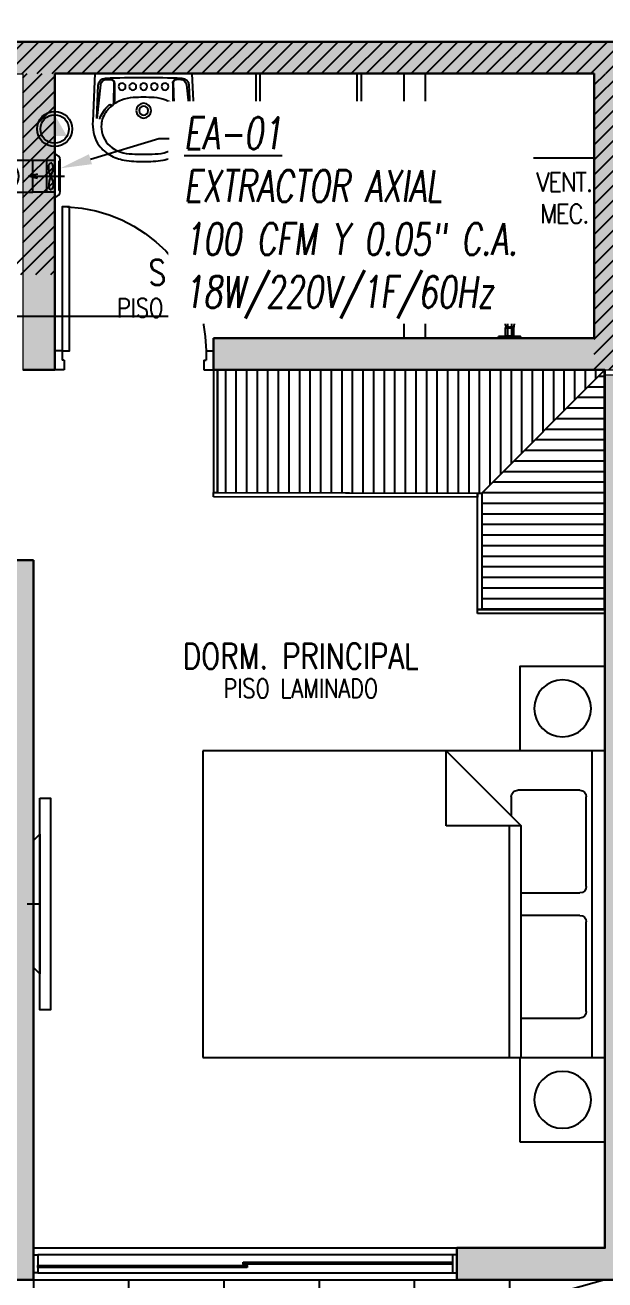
# Model space of a CAD drawing. Header units: millimetres. Extents: x 98 to 155, y -181 to 127.
# Drawn here: x 121.8 to 124.54, y 109.74 to 115.67 of the extents above; entities that cross this region are included whole.
import ezdxf
from ezdxf import colors
from ezdxf.entities.mleader import LeaderData, LeaderLine
from ezdxf.enums import TextEntityAlignment as Align
from ezdxf.math import Vec2, Vec3
from ezdxf.xclip import XClip

# ---------------------------------------------------------------- set-up
doc = ezdxf.new("R2010")
doc.units = ezdxf.units.MM
doc.header["$LTSCALE"] = 15
doc.header["$XCLIPFRAME"] = 2
for name, pattern in [('ACAD_ISO07W100', [3, 0, -3]), ('CENTER', [2, 1.25, -0.25, 0.25, -0.25]), ('HIDDEN', [0.375, 0.25, -0.125]), ('HIDDEN2', [0.1875, 0.125, -0.0625]), ('X-REF_DP_Arquitectura$0$HIDDEN', [0.375, 0.25, -0.125])]:
    doc.linetypes.add(name, pattern=pattern)
doc.layers.get('0').update_dxf_attribs({"color": 250})
for name, color, linetype in [('A-CORTE', 250, 'CENTER'), ('A-HATCH', 250, 'Continuous'), ('A-MOBILIARIO', 250, 'Continuous'), ('A-MURO BAJO', 250, 'Continuous'), ('A-PROYECCIONES', 250, 'HIDDEN'), ('A-PROYECCIONES INT.', 250, 'HIDDEN2'), ('A-SANITARIOS', 250, 'Continuous'), ('A-TEXTO-ACABADO PISO', 250, 'Continuous'), ('A_50_TextoAmbiente', 252, 'Continuous'), ('A_50_TextoIndicaciones', 250, 'Continuous'), ('A_50_Vigas', 250, 'X-REF_DP_Arquitectura$0$HIDDEN'), ('A_60_HatchEstructuras', 250, 'Continuous'), ('DLP_MOBILIARIO FIJO', 250, 'Continuous'), ('L-06_EQ-FIN-CONT', 141, 'Continuous'), ('L3 Equipos y Ductos', 160, 'Continuous'), ('L4 Linea mediana', 191, 'Continuous'), ('L6 Linea fina', 141, 'Continuous'), ('MURO CF 120', 250, 'Continuous'), ('MURO CF 60', 250, 'Continuous')]:
    doc.layers.add(name, color=color, linetype=linetype)
doc.layers.add('A-MUROS', color=252, linetype='Continuous', lineweight=30)
doc.layers.add('A_20_Estructuras', color=250, linetype='Continuous', lineweight=18)
doc.styles.add('JNV ING', font='romans.shx', dxfattribs={"width": 0.7, "oblique": 8, "height": 0.15})
doc.styles.add('R80', font='ARIALN.TTF', dxfattribs={"height": 2.03})
doc.styles.add('ROMANS', font='romans.shx', dxfattribs={"width": 0.8})
pattern_1 = [(45, (281.643205, 61.46157), (-0.035355339, 0.035355339), [])]
pattern_2 = [(45, (128.673205, 65.58629), (-0.03535534, 0.03535534), [])]

# ---------------------------------------------------------------- blocks, each defined once
blk = doc.blocks.new('FUTURE 150')
at = {"layer": 'L3 Equipos y Ductos'}
for p, q in [((-0.1294, 0.1486), (-0.1294, -0.0006)), ((-0.104, -0.026), (-0.104, 0.174)), ((-0.104, 0.152), (0, 0.152)), ((0, 0.152), (0, 0.002)), ((-0.104, 0.002), (0, 0.002))]:
    blk.add_line(p, q, dxfattribs=at)
for centre, start, end in [((-0.104, 0.1486), 90, 180), ((-0.104, -0.0006), 180, 270)]:
    blk.add_arc(centre, 0.0254, start, end, dxfattribs=at)
at = {"layer": 'L4 Linea mediana'}
for p, q in [((-0.1294, 0.1448), (-0.1239, 0.1448)), ((-0.1239, 0.0052), (-0.1239, 0.1448)), ((-0.066, 0.152), (-0.066, 0.002)), ((-0.1294, 0.0052), (-0.1239, 0.0052))]:
    blk.add_line(p, q, dxfattribs=at)
at = {"layer": 'L6 Linea fina'}
for p, q in [((0.0199, 0.077), (-0.1499, 0.077)), ((-0.0231, 0.0872), (0.0199, 0.077)), ((-0.0231, 0.0668), (0.0199, 0.077))]:
    blk.add_line(p, q, dxfattribs=at)
for points in [[(-0.0857, 0.077), (-0.0921, 0.0934), (-0.0951, 0.1284), (-0.0911, 0.1379), (-0.0857, 0.1402)], [(-0.0857, 0.077), (-0.0794, 0.0934), (-0.0764, 0.1284), (-0.0804, 0.1379), (-0.0857, 0.1402)], [(-0.0857, 0.077), (-0.0921, 0.0606), (-0.0951, 0.0256), (-0.0911, 0.0161), (-0.0857, 0.0138)], [(-0.0857, 0.077), (-0.0794, 0.0606), (-0.0764, 0.0256), (-0.0804, 0.0161), (-0.0857, 0.0138)]]:
    blk.add_spline(points, degree=3, dxfattribs=at)
blk = doc.blocks.new('Trampa de humo')
at = {"layer": 'L3 Equipos y Ductos'}
blk.add_lwpolyline([(0.155, 0.15), (0.013, 0.15), (0.013, 0), (0.155, 0)], dxfattribs=at)
for radius in [0.075, 0.06]:
    blk.add_circle((0.155, 0.075), radius, dxfattribs=at)
blk = doc.blocks.new('FUTURE150 con trampa')
blk.add_blockref('Trampa de humo', (0.0927, 0.0279))
at = {"layer": 'L-06_EQ-FIN-CONT'}
blk.add_blockref('FUTURE 150', (0.1057, 0.0259), dxfattribs=at)
blk = doc.blocks.new('PTO ELECT')
at = {"layer": 'L4 Linea mediana', "ltscale": 1.5}
blk.add_circle((-0.6859, 0.0891), 0.0833, dxfattribs=at)
at = {"layer": 'L6 Linea fina', "ltscale": 1.5}
blk.add_circle((-0.6859, 0.0891), 0.0671, dxfattribs=at)
blk.add_solid([(-0.6278, 0.0555), (-0.744, 0.0555), (-0.6278, 0.0555), (-0.6859, 0.1562)], dxfattribs=at)
blk = doc.blocks.new('A$C9f73720c')
at = {"layer": 'A-PROYECCIONES'}
blk.add_line((19.8535, 128.0646), (20.5359, 115.2049, 0), dxfattribs=at)
at = {"style": 'R80'}
for height, rotation, p in [(0.09, 0.00902, (39.554, 141.0046, 0)), (0.09, 0.00902, (45.7984, 139.3226, 0)), (0.09, 0.00902, (50.4634, 135.3578, 0)), (0.09, 0.00902, (41.9784, 129.0436, 0)), (0.09, 0.00902, (37.8409, 128.6089, 0)), (0.09, 0.00902, (35.483, 116.3582, 0)), (0.09, 0.00902, (63.0395, 116.3253, 0)), (0.09, 0.00902, (38.5607, 113.6321, 0)), (0.09, 0.00902, (45.1292, 84.3757, 0)), (0.09, 0.00902, (43.9111, 83.9335, 0)), (0.09, 0.00902, (43.1485, 83.401, 0)), (0.09, 0.00902, (28.0067, 80.1071, 0)), (0.09, 0.00902, (44.3753, 79.9046, 0)), (0.09, 0.00902, (55.151, 79.2173, 0)), (0.09, 0.00902, (38.2608, 76.0049)), (0.09, 0.00902, (39.0036, 75.5558)), (0.09, 0.00902, (27.5137, 75.2133, 0)), (0.09, 0.00902, (27.5137, 75.2133, 0)), (0.09, 0.00902, (39.8519, 75.1543)), (0.09, 0.00902, (25.3599, 70.2709, 0)), (0.09, 0.00902, (32.1646, 69.192, 0)), (0.09, 0.00902, (32.1646, 69.192, 0)), (0.09, 0.00902, (26.9947, 68.6392, 0)), (0.09, 0.00902, (59.8504, 67.3859, 0)), (0.09, 0.00902, (24.839, 65.5107, 0)), (0.09, 0.00902, (24.839, 65.5107, 0)), (0.09, 0.00902, (33.5008, 60.261, 0)), (0.09, 0.00902, (33.5008, 60.261, 0)), (0.09, 347.39076, (17.1069, 59.2726, 0)), (0.09, 0.00902, (26.4708, 59.2035, 0)), (0.09, 0.00902, (26.4708, 59.2035, 0)), (0.09, 0.00902, (23.1216, 58.7685, 0)), (0.09, 0.00902, (23.1216, 58.7685, 0)), (0.09, 0.00902, (27.6632, 55.3959, 0)), (0.09, 0.00902, (27.6632, 55.3959, 0)), (0.09, 0.00902, (22.2239, 54.9818, 0)), (0.09, 0.00902, (22.2239, 54.9818, 0)), (0.09, 0.00902, (65.7174, 53.5803, 0)), (0.09, 0.00902, (38.377, 51.7166, 0)), (0.09, 0.00902, (38.377, 51.7166, 0)), (0.09, 0.00902, (21.0294, 51.3767, 0)), (0.09, 0.00902, (21.0294, 51.3767, 0)), (0.09, 0.00902, (29.4091, 50.8876, 0)), (0.09, 0.00902, (29.4091, 50.8876, 0)), (0.09, 0.00902, (22.5184, 48.0808, 0)), (0.09, 0.00902, (22.5184, 48.0808, 0)), (0.09, 0.00902, (32.8305, 47.9478, 0)), (0.09, 0.00902, (38.6414, 47.9238, 0)), (0.09, 1.55763, (45.5013, 47.0033, 0)), (0.09, 1.55763, (45.5013, 47.0033, 0)), (0.09, 1.55763, (42.9613, 45.8781, 0)), (0.09, 0.00902, (31.2252, 43.4352, 0)), (0.09, 0.00902, (31.2252, 43.4352, 0)), (0.09, 0.00902, (24.8291, 43.3056, 0)), (0.09, 0.00902, (24.8291, 43.3056, 0)), (0.09, 0.00902, (28.8684, 42.6092, 0)), (0.09, 0.00902, (28.8684, 42.6092, 0)), (0.09, 0.00902, (46.0815, 42.4048, 0)), (0.09, 0.00902, (19.0307, 42.0559, 0)), (0.09, 0.00902, (19.0307, 42.0559, 0)), (0.09, 0.00902, (70.9067, 41.0329, 0)), (0.09, 0.00902, (22.7765, 38.7407, 0)), (0.09, 0.00902, (22.7765, 38.7407, 0)), (0.09, 0.00902, (17.8952, 37.4624, 0)), (0.09, 0.00902, (17.8952, 37.4624, 0)), (0.09, 0.00902, (25.8226, 33.2142, 0)), (0.09, 0.00902, (21.5027, 31.2754, 0)), (0.1403, 0.00902, (43.0178, 29.8778, 0)), (0.09, 0.00902, (24.3978, 29.2659, 0)), (0.09, 0.00902, (49.7565, 29.0287, 0)), (0.09, 0.00902, (16.51, 28.4123, 0)), (0.09, 0.00902, (16.51, 28.4123, 0)), (0.09, 0.00902, (40.7946, 24.893, 0)), (0.09, 0.00902, (18.1268, 23.6374, 0)), (0.09, 0.00902, (20.346, 20.3291, 0)), (0.09, 0.00902, (38.3365, 19.4632, 0)), (0.09, 0.00902, (18.2869, 15.9828, 0)), (0.09, 0.00902, (36.6694, 12.5977, 0)), (0.09, 337.79984, (24.7536, 11.2334, 0)), (0.09, 0.00902, (33.5928, 10.3508, 0)), (0.09, 337.79984, (21.6109, 10.1247, 0)), (0.09, 337.79984, (16.5605, 9.5998, 0)), (0.09, 337.79984, (29.9414, 8.9534, 0)), (0.09, 337.79984, (31.6402, 7.9561, 0)), (0.09, 337.79984, (26.736, 7.7966, 0)), (0.09, 337.79984, (32.0288, 7.0232, 0)), (0.09, 0.00902, (16.5347, 5.5678, 0)), (0.09, 0.00902, (23.3239, 5.5763, 0)), (0.09, 0.00902, (34.4718, 3.6379, 0))]:
    blk.add_attdef('N.P.T.+0.00', text='', height=height, rotation=rotation, dxfattribs=at).set_placement(p, align=Align.MIDDLE_CENTER)
for p in [(49.9263, 138.2431, 0), (56.6904, 136.252, 0), (60.5336, 135.5237, 0), (42.6322, 135.1839), (58.3591, 133.6514, 0), (46.2516, 126.9171), (67.6439, 125.1529), (62.2762, 107.4327), (41.3341, 103.0918, 0), (58.4477, 100.4887, -0.2526), (35.1548, 97.8545, 0), (58.3053, 94.9071, 0), (31.2618, 93.9445, 0), (38.1161, 91.318), (54.6279, 88.218, 0), (17.9393, 86.8861, 0), (34.7444, 85.6148, 0), (54.6869, 83.8861, 0), (35.5048, 81.4636, 0), (34.6534, 76.9929, 0), (59.6668, 73.2509), (40.4113, 65.8421, 0), (43.5611, 65.2125, 0), (64.4681, 61.3857), (43.9111, 51.4927, 0), (32.9744, 51.0828, 0), (48.0327, 50.0735, 0), (69.3242, 50.0814, 0), (52.9599, 39.4701, 0), (74.4159, 35.7467, 0)]:
    blk.add_attdef('N.P.T.+0.00', text='', height=0.2109, dxfattribs=at).set_placement(p, align=Align.MIDDLE_CENTER)
blk = doc.blocks.new('ESTRUC_P1')
at = {"layer": 'A_60_HatchEstructuras'}
h = blk.add_hatch(color=256, dxfattribs=at)
h.dxf.hatch_style = 1
h.paths.add_polyline_path([(21.1, -4.925), (21.525, -4.925), (21.525, -4.775), (19.25, -4.775), (19.25, -4.925), (20.9, -4.925), (20.9, -6.175), (18.5, -6.175), (18.5, -4.775), (18.35, -4.775), (18.35, -6.175), (15.45, -6.175), (15.45, -4.775), (15.25, -4.775), (15.25, -6.175), (11.7, -6.175), (11.7, -6.325), (21.1, -6.325)])
h.paths.add_polyline_path([(21.7, -7.525), (11.7, -7.525), (11.7, -7.675), (15.25, -7.675), (15.25, -9.075), (15.45, -9.075), (15.45, -7.675), (18.8, -7.675), (18.8, -9.075), (18.95, -9.075), (18.95, -7.675), (21.5, -7.675), (21.5, -8.925), (19.7, -8.925), (19.7, -9.075), (21.7, -9.075)])
h = blk.add_hatch(color=256, dxfattribs=at)
h.dxf.hatch_style = 1
h.paths.add_polyline_path([(21.7, -9.1), (21.55, -9.1), (21.55, -13.225), (20.85, -13.225), (20.85, -13.375), (21.7, -13.375)])
h = blk.add_hatch(color=256, dxfattribs=at)
h.dxf.hatch_style = 1
h.paths.add_polyline_path([(15.35, -9.975), (13.6, -9.975), (13.6, -13.375), (14.95, -13.375), (14.95, -13.225), (13.75, -13.225), (13.75, -10.125), (15.35, -10.125)])
h.paths.add_polyline_path([(16.3, -9.975), (16.15, -9.975), (16.15, -13.375), (16.3, -13.375)])
h.paths.add_polyline_path([(18.85, -9.975), (17.1, -9.975), (17.1, -10.125), (18.7, -10.125), (18.7, -13.225), (17.5, -13.225), (17.5, -13.375), (18.85, -13.375)])
at = {"layer": 'A_20_Estructuras'}
for points in [[(21.7, -7.525), (11.7, -7.525), (11.7, -7.675), (15.25, -7.675), (15.25, -9.075), (15.45, -9.075), (15.45, -7.675), (18.8, -7.675), (18.8, -9.075), (18.95, -9.075), (18.95, -7.675), (21.5, -7.675), (21.5, -8.925), (19.7, -8.925), (19.7, -9.075), (21.7, -9.075)], [(21.7, -9.1), (21.55, -9.1), (21.55, -13.225), (20.85, -13.225), (20.85, -13.375), (21.7, -13.375)], [(18.85, -9.975), (17.1, -9.975), (17.1, -10.125), (18.7, -10.125), (18.7, -13.225), (17.5, -13.225), (17.5, -13.375), (18.85, -13.375)]]:
    blk.add_lwpolyline(points, close=True, dxfattribs=at)
at = {"layer": 'A_50_Vigas'}
blk.add_line((18.85, -13.375), (20.85, -13.375), dxfattribs=at)
blk = doc.blocks.new('CAMA 2PLAZAS C_VELADOR')
for p, q in [((-1.8499, 0), (-0.3999, 0)), ((-1.8499, -0.06), (-1.8499, 0)), ((-0.3999, 0), (-0.3999, -0.06))]:
    blk.add_line(p, q)
at = {"linetype": 'Continuous'}
for p, q in [((-1.8499, -0.06), (-0.3999, -0.06)), ((-1.8499, -1.9), (-1.8499, -0.06)), ((-1.6633, -0.3958), (-1.6633, -0.1184)), ((-1.6327, -0.0878), (-1.2086, -0.0878)), ((-1.1779, -0.1184), (-1.1779, -0.3958)), ((-1.0719, -0.3958), (-1.0719, -0.1184)), ((-1.0413, -0.0878), (-0.6172, -0.0878)), ((-0.5866, -0.1184), (-0.5866, -0.4118)), ((-0.3999, -0.06), (-0.3999, -1.9)), ((-1.8499, -0.396), (-0.7546, -0.396)), ((-0.3999, -0.7507), (-0.7546, -0.396)), ((-0.7546, -0.396), (-0.7546, -0.7507)), ((-0.7546, -0.452), (-1.8499, -0.452)), ((-0.6172, -0.4424), (-0.7082, -0.4424)), ((-0.7546, -0.7507), (-0.3999, -0.7507)), ((-0.3999, -1.9), (-1.8499, -1.9))]:
    blk.add_line(p, q, dxfattribs=at)
for points in [[(-2.2499, -0.4), (-1.8499, -0.4), (-1.8499, 0), (-2.2499, 0)], [(-0.4, -0.4), (0, -0.4), (0, 0), (-0.4, 0)]]:
    blk.add_lwpolyline(points, close=True)
for centre in [(-2.0499, -0.2), (-0.2, -0.2)]:
    blk.add_circle(centre, 0.1344)
for centre, start, end in [((-1.6327, -0.1184), 90, 180), ((-1.2086, -0.1184), 0, 90), ((-1.0413, -0.1184), 90, 180), ((-0.6172, -0.1184), 0, 90), ((-0.6172, -0.4118), 270, 0)]:
    blk.add_arc(centre, 0.0306, start, end, dxfattribs=at)
blk = doc.blocks.new('ducha marsano')
at = {"linetype": 'HIDDEN2', "ltscale": 0.5, "extrusion": (-4.9425e-10, -7.91123e-10, -1)}
for p, q in [((-0.01, 0), (0.01, 0)), ((0.01, 0), (0.01, -0.3155)), ((-0.0155, -0.058), (-0.0157, -0.058)), ((-0.01, -0.3155), (-0.01, 0)), ((0.0225, -0.0515), (-0.0001, -0.0515)), ((0.0225, -0.0515), (0.0225, -0.0627)), ((-0.0205, -0.08), (-0.0205, -0.0601)), ((0.021, -0.0815), (-0.019, -0.0815)), ((0.025, -0.0815), (0.021, -0.0815)), ((0.0225, -0.0682), (0.0225, -0.077)), ((0.0225, -0.077), (0.025, -0.077)), ((0.025, -0.077), (0.0771, -0.077)), ((0.0771, -0.0815), (0.025, -0.0815)), ((0.0771, -0.077), (0.0816, -0.077)), ((0.0816, -0.0815), (0.0771, -0.0815)), ((0.0816, -0.077), (0.082, -0.077)), ((0.082, -0.0815), (0.0816, -0.0815)), ((0.082, -0.077), (0.084, -0.077)), ((0.084, -0.0815), (0.082, -0.0815)), ((0.0855, -0.0785), (0.0855, -0.08)), ((0.01, -0.3155), (-0.01, -0.3155))]:
    blk.add_line(p, q, dxfattribs=at)
for centre, radius, start, end in [((-0.0004, -0.0462), 0.02, 323.95812, 354.92979), ((0.0004, -0.0462), 0.02, 185.07021, 195.2705), ((0.019, -0.08), 0.0015, 270, 360), ((-0.084, -0.0785), 0.0015, 90, 180), ((-0.084, -0.08), 0.0015, 180, 270), ((0, -0.3155), 0.1, 95.73917, 84.26083)]:
    blk.add_arc(centre, radius, start, end, dxfattribs=at)
at = {"linetype": 'HIDDEN2', "ltscale": 0.5, "extrusion": (-4.94252e-10, -7.91124e-10, -1)}
blk.add_ellipse((0, -0.0515), major_axis=(-0.0225, -0.0095), ratio=0.001448, start_param=0.425436, end_param=1.567366, dxfattribs=at)
at = {"linetype": 'HIDDEN2', "ltscale": 0.5}
for points, degree in [([(-0.0305, 0), (0, 0), (0.0305, 0)], 2), ([(0.0305, 0), (0.0415, 0), (0.0525, 0)], 2), ([(0.0525, 0), (0.0525, -0.0038), (0.0525, -0.0075)], 2), ([(-0.0525, 0), (-0.0525, -0.0038), (-0.0525, -0.0075)], 2), ([(-0.0525, 0), (-0.0415, 0), (-0.0305, 0)], 2), ([(-0.0525, -0.0075), (-0.0525, -0.0075), (-0.0525, -0.0075)], 2), ([(0.0305, -0.008), (0, -0.008), (-0.0305, -0.008)], 2), ([(-0.0215, -0.008), (-0.0215, -0.0093), (-0.0215, -0.0105)], 2), ([(-0.021, -0.011), (-0.007, -0.011), (0.007, -0.011), (0.021, -0.011)], 3), ([(-0.02, -0.011), (-0.02, -0.0294), (-0.02, -0.0477)], 2), ([(-0.0197, -0.048), (0, -0.048), (0.0197, -0.048)], 2), ([(0.02, -0.011), (0.02, -0.0294), (0.02, -0.0477)], 2), ([(0.0215, -0.008), (0.0215, -0.0093), (0.0215, -0.0105)], 2)]:
    blk.add_open_spline(points, degree=degree, dxfattribs=at)
for points, weights in [([(-0.0525, -0.0075), (-0.0525, -0.0075), (-0.0525, -0.0075)], [1, 0.990847086912, 0.982266230892]), ([(-0.052, -0.008), (-0.0525, -0.008), (-0.0525, -0.0075)], [1, 0.707106781193, 1]), ([(-0.0215, -0.0105), (-0.0215, -0.011), (-0.021, -0.011)], [1, 0.70710678154, 1]), ([(-0.02, -0.0477), (-0.02, -0.048), (-0.0197, -0.048)], [1, 0.707106780138, 1]), ([(0.02, -0.0477), (0.02, -0.048), (0.0197, -0.048)], [1, 0.707106779703, 1]), ([(0.0211, -0.011), (0.0211, -0.011), (0.021, -0.011)], [1, 0.992411795776, 1]), ([(0.052, -0.008), (0.0521, -0.008), (0.0521, -0.008)], [1, 0.992411795771, 1])]:
    blk.add_rational_spline(points, weights, degree=2, dxfattribs=at)
for points, knots in [([(-0.0305, -0.008), (-0.0332, -0.008), (-0.0374, -0.008), (-0.0424, -0.008), (-0.0458, -0.008), (-0.0486, -0.008), (-0.0512, -0.008), (-0.052, -0.008), (-0.052, -0.008)], [0, 0, 0, 0, 8.104572, 12.495263, 16.885954, 21.276645, 25.667336, 33.771908, 33.771908, 33.771908, 33.771908]), ([(0.052, -0.008), (0.052, -0.008), (0.0512, -0.008), (0.0486, -0.008), (0.0458, -0.008), (0.0424, -0.008), (0.0374, -0.008), (0.0332, -0.008), (0.0305, -0.008)], [0, 0, 0, 0, 8.104572, 12.495263, 16.885954, 21.276645, 25.667336, 33.771908, 33.771908, 33.771908, 33.771908]), ([(0.0225, -0.0682), (0.0225, -0.0682), (0.0225, -0.0682), (0.0225, -0.0679), (0.0224, -0.0677), (0.0224, -0.0672), (0.0224, -0.0669), (0.0223, -0.0662), (0.0223, -0.0658), (0.0223, -0.0652), (0.0223, -0.0648), (0.0224, -0.0641), (0.0224, -0.0638), (0.0224, -0.0633), (0.0225, -0.0631), (0.0225, -0.0628), (0.0225, -0.0627), (0.0225, -0.0627)], [0.4148436, 0.4148436, 0.4148436, 0.4148436, 0.5185541, 0.5185541, 0.6222645, 0.6222645, 0.7259759, 0.7259759, 0.8296873, 0.8296873, 0.9333987, 0.9333987, 1.03711, 1.03711, 1.1408205, 1.1408205, 1.2445309, 1.2445309, 1.2445309, 1.2445309])]:
    blk.add_open_spline(points, degree=3, knots=knots, dxfattribs=at)
for points, weights, degree, knots in [([(0.0211, -0.011), (0.0211, -0.011), (0.0211, -0.011), (0.0211, -0.011), (0.0214, -0.0109), (0.0215, -0.0107), (0.0215, -0.0105)], [0.918641037743, 0.918640949346, 0.918640860949, 0.918640772552, 0.789223156395, 0.789223156395, 0.918640772552], 3, [0.1238988, 0.1238988, 0.1238988, 0.1238988, 0.1238993, 0.1238993, 0.1238993, 0.78603, 0.78603, 0.78603, 0.78603]), ([(0.0521, -0.008), (0.0521, -0.008), (0.0521, -0.008), (0.0525, -0.0079), (0.0525, -0.0075)], [0.918641037749, 0.918640905153, 0.918640772558, 0.724517853988, 0.918640772558], 2, [0.1238988, 0.1238988, 0.1238988, 0.1238993, 0.1238993, 0.7860311, 0.7860311, 0.7860311])]:
    blk.add_rational_spline(points, weights, degree=degree, knots=knots, dxfattribs=at)
blk = doc.blocks.new('A$C4BFA03A9')
for points in [[(0.06, -0.5), (0.11, -0.5), (0.11, 0.5), (0.06, 0.5)], [(0.03, -0.3), (0.06, -0.33), (0.06, 0.33), (0.03, 0.3)]]:
    blk.add_lwpolyline(points, close=True)
at = {"layer": 'A-PROYECCIONES INT.', "ltscale": 0.15}
blk.add_line((0.06, 0), (0, 0), dxfattribs=at)
blk = doc.blocks.new('*U146')
for p, q in [((0.01, 0.705), (0.01, 0.75)), ((0.1, 0.715), (0.055, 0.715)), ((0.055, 0.705), (0.055, 0.715)), ((0.1, 0.715), (0.1, 0.75)), ((0.055, 0.705), (0.01, 0.705)), ((0.055, 0.045), (0.01, 0.045)), ((0.01, 0.045), (0.01, 0)), ((0.055, 0.045), (0.055, 0.035)), ((0.1, 0.035), (0.055, 0.035)), ((0.1, 0.035), (0.1, 0))]:
    blk.add_line(p, q)
blk.add_lwpolyline([(0.78, 0.07), (0.78, 0.035), (0.1, 0.035), (0.1, 0.07)], close=True)
at = {"linetype": 'HIDDEN2'}
blk.add_arc((0.0996, 0.0341), 0.6809, 2.23015, 89.96723, dxfattribs=at)
blk = doc.blocks.new('SIFON JET_PLANTA')
at = {"extrusion": (-2.64698e-23, 6.61744e-24, -1)}
for p, q in [((-0.2142, 0.2356, 0), (-0.2129, 0.239, 0)), ((-0.2129, 0.239, 0), (-0.211, 0.2419, 0)), ((-0.211, 0.2419, 0), (-0.2091, 0.2441, 0)), ((-0.2091, 0.2441, 0), (-0.2077, 0.2455, 0)), ((-0.2077, 0.2455, 0), (-0.2055, 0.247, 0)), ((-0.2055, 0.247, 0), (-0.2007, 0.2492, 0)), ((-0.2007, 0.2492, 0), (-0.195, 0.25, 0)), ((-0.195, 0.25, 0), (-0.195, 0.25, 0)), ((-0.195, 0.25, 0), (-0.1605, 0.25, 0)), ((-0.1605, 0.25, 0), (-0.0975, 0.25, 0)), ((-0.0975, 0.25, 0), (-0.0323, 0.25, 0)), ((-0.0323, 0.25, 0), (0, 0.25, 0)), ((0, 0.25, 0), (0, -0.25, 0)), ((-0.5346, 0.176, 0), (-0.5265, 0.1784, 0)), ((-0.5265, 0.1784, 0), (-0.5216, 0.1797, 0)), ((-0.5216, 0.1797, 0), (-0.5148, 0.1813, 0)), ((-0.5148, 0.1813, 0), (-0.5079, 0.1829, 0)), ((-0.5079, 0.1829, 0), (-0.5016, 0.1842, 0)), ((-0.5016, 0.1842, 0), (-0.4865, 0.1867, 0)), ((-0.4865, 0.1867, 0), (-0.4763, 0.188, 0)), ((-0.4763, 0.188, 0), (-0.4726, 0.1884, 0)), ((-0.4726, 0.1884, 0), (-0.4636, 0.1892, 0)), ((-0.4636, 0.1892, 0), (-0.4549, 0.1897, 0)), ((-0.4549, 0.1897, 0), (-0.449, 0.1899, 0)), ((-0.449, 0.1899, 0), (-0.44, 0.19, 0)), ((-0.44, 0.19, 0), (-0.4322, 0.191, 0)), ((-0.4322, 0.191, 0), (-0.215, 0.2181, 0)), ((-0.215, 0.2278, 0), (-0.2149, 0.2323, 0)), ((-0.215, 0.2234, 0), (-0.215, 0.2278, 0)), ((-0.215, 0.2181, 0), (-0.215, 0.2234, 0)), ((-0.2149, 0.2323, 0), (-0.2142, 0.2356, 0)), ((-0.6386, 0.1152, 0), (-0.6326, 0.121, 0)), ((-0.6326, 0.121, 0), (-0.6299, 0.1235, 0)), ((-0.6299, 0.1235, 0), (-0.6251, 0.1276, 0)), ((-0.6251, 0.1276, 0), (-0.6206, 0.1314, 0)), ((-0.6206, 0.1314, 0), (-0.6168, 0.1344, 0)), ((-0.6168, 0.1344, 0), (-0.6106, 0.1389, 0)), ((-0.6106, 0.1389, 0), (-0.6061, 0.142, 0)), ((-0.6061, 0.142, 0), (-0.6, 0.1461, 0)), ((-0.6, 0.1461, 0), (-0.5963, 0.1484, 0)), ((-0.5963, 0.1484, 0), (-0.5908, 0.1517, 0)), ((-0.5908, 0.1517, 0), (-0.5862, 0.1543, 0)), ((-0.5862, 0.1543, 0), (-0.5794, 0.158, 0)), ((-0.5794, 0.158, 0), (-0.5693, 0.1629, 0)), ((-0.5693, 0.1629, 0), (-0.5517, 0.1703, 0)), ((-0.5517, 0.1703, 0), (-0.5465, 0.1722, 0)), ((-0.5465, 0.1722, 0), (-0.5385, 0.1749, 0)), ((-0.5385, 0.1749, 0), (-0.5346, 0.176, 0)), ((-0.6779, 0.0582, 0), (-0.6745, 0.0655, 0)), ((-0.6745, 0.0655, 0), (-0.6722, 0.0699, 0)), ((-0.6745, 0.0655, 0), (-0.6745, 0.0655, 0)), ((-0.6722, 0.0699, 0), (-0.6705, 0.0728, 0)), ((-0.6705, 0.0728, 0), (-0.669, 0.0755, 0)), ((-0.669, 0.0755, 0), (-0.6672, 0.0785, 0)), ((-0.6672, 0.0785, 0), (-0.665, 0.082, 0)), ((-0.665, 0.082, 0), (-0.6634, 0.0845, 0)), ((-0.6634, 0.0845, 0), (-0.6611, 0.088, 0)), ((-0.6611, 0.088, 0), (-0.657, 0.0936, 0)), ((-0.657, 0.0936, 0), (-0.6534, 0.0984, 0)), ((-0.657, 0.0936, 0), (-0.657, 0.0936, 0)), ((-0.6534, 0.0984, 0), (-0.6503, 0.1023, 0)), ((-0.6534, 0.0984, 0), (-0.6534, 0.0984, 0)), ((-0.6503, 0.1023, 0), (-0.6453, 0.108, 0)), ((-0.6453, 0.108, 0), (-0.6386, 0.1152, 0)), ((-0.69, 0, 0), (-0.6899, 0.0044, 0)), ((-0.6899, 0.0044, 0), (-0.6897, 0.0096, 0)), ((-0.6897, 0.0096, 0), (-0.6893, 0.014, 0)), ((-0.6893, 0.014, 0), (-0.6887, 0.0194, 0)), ((-0.6887, 0.0194, 0), (-0.6881, 0.0236, 0)), ((-0.6881, 0.0236, 0), (-0.6872, 0.0284, 0)), ((-0.6881, 0.0236, 0), (-0.6881, 0.0236, 0)), ((-0.6872, 0.0284, 0), (-0.6867, 0.031, 0)), ((-0.6867, 0.031, 0), (-0.6855, 0.0361, 0)), ((-0.6855, 0.0361, 0), (-0.6838, 0.0421, 0)), ((-0.6855, 0.0361, 0), (-0.6855, 0.0361, 0)), ((-0.6838, 0.0421, 0), (-0.6819, 0.048, 0)), ((-0.6838, 0.0421, 0), (-0.6838, 0.0421, 0)), ((-0.6819, 0.048, 0), (-0.6804, 0.0521, 0)), ((-0.6804, 0.0521, 0), (-0.6793, 0.0547, 0)), ((-0.6793, 0.0547, 0), (-0.6779, 0.0582, 0)), ((-0.6899, -0.0065, 0), (-0.69, 0, 0)), ((-0.6896, -0.0111, 0), (-0.6899, -0.0065, 0)), ((-0.6891, -0.0164, 0), (-0.6896, -0.0111, 0)), ((-0.6881, -0.0232, 0), (-0.6891, -0.0164, 0)), ((-0.6876, -0.0264, 0), (-0.6881, -0.0232, 0)), ((-0.687, -0.0296, 0), (-0.6876, -0.0264, 0)), ((-0.6864, -0.0321, 0), (-0.687, -0.0296, 0)), ((-0.6855, -0.0361, 0), (-0.6864, -0.0321, 0)), ((-0.6838, -0.0419, 0), (-0.6855, -0.0361, 0)), ((-0.6827, -0.0457, 0), (-0.6838, -0.0419, 0)), ((-0.6814, -0.0492, 0), (-0.6827, -0.0457, 0)), ((-0.6803, -0.0522, 0), (-0.6814, -0.0492, 0)), ((-0.6792, -0.0551, 0), (-0.6803, -0.0522, 0)), ((-0.6779, -0.0581, 0), (-0.6792, -0.0551, 0)), ((-0.677, -0.0602, 0), (-0.6779, -0.0581, 0)), ((-0.6751, -0.0642, 0), (-0.677, -0.0602, 0)), ((-0.6722, -0.0699, 0), (-0.6751, -0.0642, 0)), ((-0.6706, -0.0727, 0), (-0.6722, -0.0699, 0)), ((-0.6679, -0.0774, 0), (-0.6706, -0.0727, 0)), ((-0.6646, -0.0826, 0), (-0.6679, -0.0774, 0)), ((-0.6623, -0.0862, 0), (-0.6646, -0.0826, 0)), ((-0.6599, -0.0897, 0), (-0.6623, -0.0862, 0)), ((-0.6554, -0.0958, 0), (-0.6599, -0.0897, 0)), ((-0.6494, -0.1032, 0), (-0.6554, -0.0958, 0)), ((-0.6458, -0.1074, 0), (-0.6494, -0.1032, 0)), ((-0.64, -0.1137, 0), (-0.6458, -0.1074, 0)), ((-0.6379, -0.1158, 0), (-0.64, -0.1137, 0)), ((-0.6347, -0.119, 0), (-0.6379, -0.1158, 0)), ((-0.6335, -0.1201, 0), (-0.6347, -0.119, 0)), ((-0.6347, -0.119, 0), (-0.6347, -0.119, 0)), ((-0.6318, -0.1217, 0), (-0.6335, -0.1201, 0)), ((-0.6305, -0.123, 0), (-0.6318, -0.1217, 0)), ((-0.6318, -0.1217, 0), (-0.6318, -0.1217, 0)), ((-0.6288, -0.1244, 0), (-0.6305, -0.123, 0)), ((-0.6276, -0.1255, 0), (-0.6288, -0.1244, 0)), ((-0.6262, -0.1268, 0), (-0.6276, -0.1255, 0)), ((-0.6245, -0.1281, 0), (-0.6262, -0.1268, 0)), ((-0.6235, -0.1291, 0), (-0.6245, -0.1281, 0)), ((-0.6245, -0.1281, 0), (-0.6245, -0.1281, 0)), ((-0.6223, -0.13, 0), (-0.6235, -0.1291, 0)), ((-0.6215, -0.1307, 0), (-0.6223, -0.13, 0)), ((-0.6204, -0.1315, 0), (-0.6215, -0.1307, 0)), ((-0.6193, -0.1324, 0), (-0.6204, -0.1315, 0)), ((-0.6179, -0.1335, 0), (-0.6193, -0.1324, 0)), ((-0.6168, -0.1344, 0), (-0.6179, -0.1335, 0)), ((-0.6153, -0.1355, 0), (-0.6168, -0.1344, 0)), ((-0.6142, -0.1363, 0), (-0.6153, -0.1355, 0)), ((-0.612, -0.1379, 0), (-0.6142, -0.1363, 0)), ((-0.6086, -0.1403, 0), (-0.612, -0.1379, 0)), ((-0.607, -0.1415, 0), (-0.6086, -0.1403, 0)), ((-0.6058, -0.1422, 0), (-0.607, -0.1415, 0)), ((-0.6039, -0.1435, 0), (-0.6058, -0.1422, 0)), ((-0.602, -0.1448, 0), (-0.6039, -0.1435, 0)), ((-0.6004, -0.1458, 0), (-0.602, -0.1448, 0)), ((-0.5987, -0.1469, 0), (-0.6004, -0.1458, 0)), ((-0.5964, -0.1483, 0), (-0.5987, -0.1469, 0)), ((-0.595, -0.1492, 0), (-0.5964, -0.1483, 0)), ((-0.5936, -0.15, 0), (-0.595, -0.1492, 0)), ((-0.5918, -0.1511, 0), (-0.5936, -0.15, 0)), ((-0.5896, -0.1524, 0), (-0.5918, -0.1511, 0)), ((-0.5871, -0.1538, 0), (-0.5896, -0.1524, 0)), ((-0.5833, -0.1559, 0), (-0.5871, -0.1538, 0)), ((-0.5781, -0.1587, 0), (-0.5833, -0.1559, 0)), ((-0.5759, -0.1598, 0), (-0.5781, -0.1587, 0)), ((-0.5738, -0.1608, 0), (-0.5759, -0.1598, 0)), ((-0.5702, -0.1625, 0), (-0.5738, -0.1608, 0)), ((-0.5675, -0.1637, 0), (-0.5702, -0.1625, 0)), ((-0.5659, -0.1645, 0), (-0.5675, -0.1637, 0)), ((-0.5644, -0.1652, 0), (-0.5659, -0.1645, 0)), ((-0.5614, -0.1664, 0), (-0.5644, -0.1652, 0)), ((-0.5598, -0.1671, 0), (-0.5614, -0.1664, 0)), ((-0.5568, -0.1683, 0), (-0.5598, -0.1671, 0)), ((-0.5543, -0.1693, 0), (-0.5568, -0.1683, 0)), ((-0.551, -0.1706, 0), (-0.5543, -0.1693, 0)), ((-0.5491, -0.1713, 0), (-0.551, -0.1706, 0)), ((-0.5465, -0.1722, 0), (-0.5491, -0.1713, 0)), ((-0.5449, -0.1728, 0), (-0.5465, -0.1722, 0)), ((-0.5428, -0.1735, 0), (-0.5449, -0.1728, 0)), ((-0.5412, -0.174, 0), (-0.5428, -0.1735, 0)), ((-0.5385, -0.1749, 0), (-0.5412, -0.174, 0)), ((-0.5352, -0.1759, 0), (-0.5385, -0.1749, 0)), ((-0.5385, -0.1749, 0), (-0.5385, -0.1749, 0)), ((-0.5321, -0.1768, 0), (-0.5352, -0.1759, 0)), ((-0.5296, -0.1775, 0), (-0.5321, -0.1768, 0)), ((-0.5267, -0.1783, 0), (-0.5296, -0.1775, 0)), ((-0.5238, -0.1791, 0), (-0.5267, -0.1783, 0)), ((-0.5267, -0.1783, 0), (-0.5267, -0.1783, 0)), ((-0.5217, -0.1796, 0), (-0.5238, -0.1791, 0)), ((-0.5177, -0.1807, 0), (-0.5217, -0.1796, 0)), ((-0.5151, -0.1813, 0), (-0.5177, -0.1807, 0)), ((-0.5118, -0.1821, 0), (-0.5151, -0.1813, 0)), ((-0.5094, -0.1826, 0), (-0.5118, -0.1821, 0)), ((-0.5066, -0.1832, 0), (-0.5094, -0.1826, 0)), ((-0.5022, -0.184, 0), (-0.5066, -0.1832, 0)), ((-0.4974, -0.1849, 0), (-0.5022, -0.184, 0)), ((-0.495, -0.1854, 0), (-0.4974, -0.1849, 0)), ((-0.4974, -0.1849, 0), (-0.4974, -0.1849, 0)), ((-0.4936, -0.1856, 0), (-0.495, -0.1854, 0)), ((-0.4916, -0.1859, 0), (-0.4936, -0.1856, 0)), ((-0.4884, -0.1864, 0), (-0.4916, -0.1859, 0)), ((-0.4862, -0.1867, 0), (-0.4884, -0.1864, 0)), ((-0.4824, -0.1872, 0), (-0.4862, -0.1867, 0)), ((-0.4812, -0.1874, 0), (-0.4824, -0.1872, 0)), ((-0.4785, -0.1877, 0), (-0.4812, -0.1874, 0)), ((-0.4761, -0.188, 0), (-0.4785, -0.1877, 0)), ((-0.4735, -0.1883, 0), (-0.4761, -0.188, 0)), ((-0.4695, -0.1887, 0), (-0.4735, -0.1883, 0)), ((-0.4651, -0.189, 0), (-0.4695, -0.1887, 0)), ((-0.4639, -0.1891, 0), (-0.4651, -0.189, 0)), ((-0.4651, -0.189, 0), (-0.4651, -0.189, 0)), ((-0.4619, -0.1893, 0), (-0.4639, -0.1891, 0)), ((-0.4592, -0.1894, 0), (-0.4619, -0.1893, 0)), ((-0.4568, -0.1896, 0), (-0.4592, -0.1894, 0)), ((-0.455, -0.1897, 0), (-0.4568, -0.1896, 0)), ((-0.4518, -0.1898, 0), (-0.455, -0.1897, 0)), ((-0.449, -0.1899, 0), (-0.4518, -0.1898, 0)), ((-0.4467, -0.1899, 0), (-0.449, -0.1899, 0)), ((-0.4428, -0.19, 0), (-0.4467, -0.1899, 0)), ((-0.44, -0.19, 0), (-0.4428, -0.19, 0)), ((-0.215, -0.2181, 0), (-0.44, -0.19, 0)), ((-0.215, -0.227, 0), (-0.215, -0.2181, 0)), ((-0.215, -0.23, 0), (-0.215, -0.227, 0)), ((-0.2147, -0.2335, 0), (-0.215, -0.23, 0)), ((-0.2138, -0.2369, 0), (-0.2147, -0.2335, 0)), ((-0.2126, -0.2395, 0), (-0.2138, -0.2369, 0)), ((-0.2138, -0.2369, 0), (-0.2138, -0.2369, 0)), ((-0.2108, -0.2423, 0), (-0.2126, -0.2395, 0)), ((-0.2126, -0.2395, 0), (-0.2126, -0.2395, 0)), ((-0.2091, -0.2441, 0), (-0.2108, -0.2423, 0)), ((-0.2108, -0.2423, 0), (-0.2108, -0.2423, 0)), ((-0.2108, -0.2423, 0), (-0.2108, -0.2423, 0)), ((-0.209, -0.244, 0), (-0.2091, -0.2441, 0)), ((-0.2067, -0.2462, 0), (-0.209, -0.244, 0)), ((-0.209, -0.244, 0), (-0.209, -0.244, 0)), ((-0.2029, -0.2484, 0), (-0.2067, -0.2462, 0)), ((-0.2067, -0.2462, 0), (-0.2067, -0.2462, 0)), ((-0.1995, -0.2495, 0), (-0.2029, -0.2484, 0)), ((-0.2029, -0.2484, 0), (-0.2029, -0.2484, 0)), ((-0.195, -0.25, 0), (-0.1995, -0.2495, 0)), ((0, -0.25, 0), (-0.195, -0.25, 0))]:
    blk.add_line(p, q, dxfattribs=at)
for p, q in [((-0.2091, 0.2441, 0), (-0.1921, 0.2271, 0)), ((-0.195, 0.25, 0), (0, 0.25, 0)), ((0, 0.25, 0), (0, -0.25, 0)), ((-0.215, 0.2181, 0), (-0.44, 0.19, 0)), ((-0.215, -0.23, 0), (-0.215, 0.23, 0)), ((-0.195, -0.22, 0), (-0.195, 0.22, 0)), ((-0.185, 0.23, 0), (0, 0.23, 0)), ((-0.265, 0.0718, 0), (-0.265, 0.1028, 0)), ((-0.255, -0.0562, 0), (-0.255, 0.0562, 0)), ((-0.265, -0.1028, 0), (-0.265, -0.0718, 0)), ((-0.215, -0.2181, 0), (-0.44, -0.19, 0)), ((-0.2091, -0.2441, 0), (-0.1921, -0.2271, 0)), ((0, -0.23, 0), (-0.185, -0.23, 0)), ((0, -0.25, 0), (-0.195, -0.25, 0))]:
    blk.add_line(p, q)
at = {"elevation": 0}
for points in [[(-0.265, 0.1028, 0.0362), (-0.2844, 0.1202, 0.08725), (-0.3535, 0.1565, 0.077598), (-0.44, 0.17, 0.077598), (-0.5265, 0.1565, 0.08725), (-0.5956, 0.1202, 0.105601), (-0.6443, 0.0627, 0.12364), (-0.66, 0, 0.12364), (-0.6443, -0.0627, 0.105601), (-0.5956, -0.1202, 0.08725), (-0.5265, -0.1565, 0.077598), (-0.44, -0.17, 0.077598)], [(-0.255, 0.0562, 0.100268), (-0.2967, 0.1044, 0.08725), (-0.3596, 0.1374, 0.077598), (-0.44, 0.15, 0.077598), (-0.5204, 0.1374, 0.08725), (-0.5833, 0.1044, 0.105601), (-0.6266, 0.0532, 0.12364), (-0.64, 0, 0.12364), (-0.6266, -0.0532, 0.105601), (-0.5833, -0.1044, 0.08725), (-0.5204, -0.1374, 0.077598), (-0.44, -0.15, 0.077598)], [(-0.44, -0.15, 0.077598), (-0.3596, -0.1374, 0.08725), (-0.2967, -0.1044, 0.100268), (-0.255, -0.0562, 0.12364)], [(-0.44, -0.17, 0.077598), (-0.3535, -0.1565, 0.08725), (-0.2844, -0.1202, 0.0362), (-0.265, -0.1028, 0.12364)]]:
    blk.add_lwpolyline(points, format="xyb", dxfattribs=at)
for centre, radius, start, end in [((-0.195, 0.23, 0), 0.02, 90, 180), ((-0.44, -0.1379, 0), 0.3279, 90, 107.47412), ((-0.185, 0.22, 0), 0.01, 90, 180), ((-0.4939, -0.0273, 0), 0.203, 127.23483, 151.40883), ((-0.4613, -0.0702, 0), 0.257, 107.47412, 127.23483), ((-0.544, 0, 0), 0.146, 151.40883, 180), ((-0.544, 0, 0), 0.146, 180, 208.59117), ((-0.4939, 0.0273, 0), 0.203, 208.59117, 232.76517), ((-0.4613, 0.0702, 0), 0.257, 232.76517, 252.52588), ((-0.44, 0.1379, 0), 0.3279, 252.52588, 270), ((-0.195, -0.23, 0), 0.02, 180, 270), ((-0.185, -0.22, 0), 0.01, 180, 270)]:
    blk.add_arc(centre, radius, start, end)
blk = doc.blocks.new('BOWL-ITALGRIF_VARADERO_01')
for p, q in [((-0.2032, -0.1971), (-0.2208, -0.038)), ((0.2032, -0.1971), (0.2208, -0.038)), ((-0.1404, -0.2077), (-0.1424, -0.1083)), ((-0.1375, -0.205), (-0.1375, -0.1117)), ((0.1375, -0.205), (0.1375, -0.1117)), ((0.1404, -0.2077), (0.1424, -0.1083)), ((-0.1753, -0.222), (-0.1544, -0.222)), ((0.1753, -0.222), (0.1544, -0.222))]:
    blk.add_line(p, q)
for points in [[(-0.0917, 0.1589, -0.02989), (-0.0456, 0.1646, -0.007822), (0.0456, 0.1646, -0.02989), (0.0918, 0.1589, -0.091737), (0.1601, 0.1343, -0.112496), (0.2175, 0.0792, -0.147885), (0.2402, -0.0257), (0.23, -0.25), (-0.23, -0.25), (-0.2402, -0.0257, -0.147885), (-0.2175, 0.0792, -0.112496), (-0.1601, 0.1343, -0.091737)], [(-0.0496, -0.1363, -0.062677), (-0.1048, -0.1249, -0.110639), (-0.1576, -0.091, -0.120976), (-0.195, -0.0344, -0.061198), (-0.2, 0, -0.21707), (-0.1593, 0.092, -0.174983), (-0.0545, 0.1298, -0.010618), (0, 0.131, -0.010618), (0.0545, 0.1298, -0.174983), (0.1593, 0.092, -0.21707), (0.2, 0, -0.061198), (0.195, -0.0344, -0.120976), (0.1576, -0.091, -0.110639), (0.1048, -0.1249, -0.062677), (0.0496, -0.1363, -0.017583), (0, -0.138, -0.017583)]]:
    blk.add_lwpolyline(points, format="xyb", close=True)
for points in [[(-0.2216, -0.0381), (-0.2145, -0.1954, 0.390823), (-0.1807, -0.2288, 0.017524), (0.1807, -0.2288, 0.390823), (0.2145, -0.1954), (0.2216, -0.0381)], [(-0.2072, -0.035, 0.005), (-0.2064, -0.038, 0.121292), (-0.166, -0.0996, 0.007977), (-0.1624, -0.1031)], [(0.2072, -0.035, -0.005), (0.2064, -0.038, -0.121292), (0.166, -0.0996, -0.007977), (0.1624, -0.1031)]]:
    blk.add_lwpolyline(points, format="xyb")
for centre, radius in [((0, -0.075), 0.035), ((0, -0.075), 0.0215), ((-0.1015, -0.1885), 0.0165), ((-0.051, -0.1885), 0.0165), ((0, -0.1885), 0.0165), ((0.051, -0.1885), 0.0165), ((0.1015, -0.1885), 0.0165)]:
    blk.add_circle(centre, radius)
for centre, radius, start, end in [((-0.1583, -0.0987), 0.006, 226.64309, 46.64309), ((-0.1404, -0.1083), 0.002, 54.36186, 181.13739), ((-0.1355, -0.1117), 0.002, 56.71088, 180), ((0.1355, -0.1117), 0.002, 0, 123.28912), ((0.1404, -0.1083), 0.002, 358.86261, 125.63814), ((0.1583, -0.0987), 0.006, 133.35691, 313.35691), ((0.1048, -0.1249), 9.094947017729287e-16, 0, 217.6714), ((-0.1753, -0.194), 0.028, 186.31112, 270), ((-0.1545, -0.205), 0.017, 270, 0), ((-0.1544, -0.208), 0.014, 270, 1.13739), ((0.1545, -0.205), 0.017, 180, 270), ((0.1544, -0.208), 0.014, 178.86261, 270), ((0.1753, -0.194), 0.028, 270, 353.68888)]:
    blk.add_arc(centre, radius, start, end)
blk = doc.blocks.new('Cortes-Elev.')
at = {"layer": 'A-CORTE', "linetype": 'CENTER', "ltscale": 0.5}
blk.add_lwpolyline([(-1.966, 27.2284), (51.8601, 27.2284)], dxfattribs=at)
blk = doc.blocks.new('Vent SSHH F1')
at = {"layer": 'L6 Linea fina'}
blk.add_blockref('PTO ELECT', (17.8855, -3.5755), dxfattribs=at)
at = {"layer": 'L6 Linea fina', "rotation": 180}
blk.add_blockref('FUTURE150 con trampa', (17.2017, -3.6071), dxfattribs=at)
at = {"layer": 'L6 Linea fina'}
ml = blk.add_multileader_mtext('Standard', dxfattribs=at)
ml.set_content('{\\LEA-01}\\PEXTRACTOR AXIAL\\P100 CFM Y 0.05" C.A.\\P18W/220V/1F/60Hz', color=12, style='JNV ING')
ml.set_leader_properties(color=256, linetype='ByLayer', lineweight=-1)
ml.build(insert=Vec2(0, 0))
ml.multileader.update_dxf_attribs({"dogleg_length": 0.05, "arrow_head_size": 0.15})
ctx = ml.context
ctx.base_point, ctx.char_height, ctx.arrow_head_size, ctx.landing_gap_size, ctx.plane_origin = Vec3(17.7415, -3.5313, 0), 0.15, 0.15, 0.07, Vec3(20.1486, -4.1338, 0)
notes = []
notes.append((ctx, [(1, (1, 1, 0), (17.6915, -3.5313, 0), (1, 0), 0.05, [(0, [(17.2254, -3.6726, 0)], 0, [])])]))
ctx.mtext.insert, ctx.mtext.flow_direction = Vec3(17.8115, -3.4313, 0), 5
ctx.mtext.has_bg_fill, ctx.mtext.bg_color, ctx.mtext.bg_scale_factor, ctx.mtext.bg_transparency, ctx.mtext.use_window_bg_color = 1, -1027028792, 1.5, 0, 1
for ctx, leaders in notes:
    for number, flags, end, landing, length, lines in leaders:
        leader = LeaderData()
        leader.index, (leader.has_last_leader_line, leader.has_dogleg_vector, leader.attachment_direction) = number, flags
        leader.last_leader_point, leader.dogleg_vector, leader.dogleg_length = Vec3(end), Vec3(landing), length
        for number, points, colour, breaks in lines:
            line = LeaderLine()
            line.index, line.vertices, line.color, line.breaks = number, Vec3.list(points), colors.encode_raw_color(colour), breaks
            leader.lines.append(line)
        ctx.leaders.append(leader)

msp = doc.modelspace()

# ---------------------------------------------------------------- hatches: boundary and pattern name
at = {"layer": 'A-HATCH'}
h = msp.add_hatch(dxfattribs=at)
h.set_pattern_fill('_USER', color=256, scale=0.45, angle=0.00187, double=1, pattern_type=0)
h.set_pattern_definition([(0.002, (124.5437, 106.51273), (-1.5e-05, 0.45), []), (90.002, (124.5437, 106.51273), (-0.45, -1.5e-05), [])])
h.paths.add_polyline_path([(112.1431, 109.2615), (112.1441, 106.4625), (124.5442, 106.4625), (124.5431, 109.7374), (116.5932, 109.7366), (116.5932, 109.9366), (113.7932, 109.9366), (113.7932, 109.2616)])

# ---------------------------------------------------------------- next in the draw order: block references
at = {"linetype": 'ACAD_ISO07W100', "ltscale": 5}
ref = msp.add_blockref('A$C9f73720c', (241.452, 114.8591), dxfattribs=dict(at, rotation=102.6156181418625))
XClip(ref).set_block_clipping_path([(22.1542253106, 140.4101169162), (10.3600901397, 87.7136669306), (29.6608346476, 83.3939150368), (41.4549698184, 136.0903650224)])

# ---------------------------------------------------------------- next in the draw order: hatches: boundary and pattern name
at = {"layer": 'DLP_MOBILIARIO FIJO'}
h = msp.add_hatch(dxfattribs=at)
h.set_pattern_fill('_USER', color=256, scale=0.05, angle=270, pattern_type=0)
h.set_pattern_definition([(270, (-7072.898944, -2320.36533), (0.05, -9e-18), [])])
h.paths.add_polyline_path([(124.5411, 114.0344), (122.7132, 114.0366), (122.7132, 113.4566), (123.9611, 113.4544)])
h = msp.add_hatch(dxfattribs=at)
h.set_pattern_fill('_USER', color=256, scale=0.05, angle=180, pattern_type=0)
h.set_pattern_definition([(180, (-9687.199666, -3078.843364), (-6e-18, -0.05), [])])
h.paths.add_polyline_path([(124.5411, 112.9044), (124.5411, 114.0344), (123.9611, 113.4544), (123.9611, 112.9044)])
at = {"layer": 'MURO CF 120'}
h = msp.add_hatch(dxfattribs=at)
h.set_pattern_fill('_USER', color=256, scale=0.05, angle=45, style=0, pattern_type=0)
h.set_pattern_definition(pattern_1)
h.paths.add_polyline_path([(121.6432, 115.5866), (114.6932, 115.5866), (114.6932, 115.4366), (121.6432, 115.4366)])
h.paths.add_polyline_path([(124.6932, 115.5866), (121.6432, 115.5866), (121.6432, 115.4366), (124.6932, 115.4366)])
h = msp.add_hatch(dxfattribs=at)
h.set_pattern_fill('_USER', color=256, scale=0.05, angle=45, style=0, pattern_type=0)
h.set_pattern_definition(pattern_1)
h.paths.add_polyline_path([(124.4932, 115.4358), (124.6932, 115.4358), (124.6932, 114.0366), (124.4932, 114.0366)])
at = {"layer": 'MURO CF 60'}
h = msp.add_hatch(dxfattribs=at)
h.set_pattern_fill('_USER', color=256, scale=0.05, angle=45, pattern_type=0)
h.set_pattern_definition(pattern_2)
h.paths.add_polyline_path([(121.7932, 114.5865), (121.9432, 114.5865), (121.9432, 115.4365), (121.7932, 115.4365)])
h = msp.add_hatch(dxfattribs=at)
h.set_pattern_fill('_USER', color=256, scale=0.05, angle=45, pattern_type=0)
h.set_pattern_definition(pattern_2)
h.paths.add_polyline_path([(121.9432, 114.4866), (120.8432, 114.4866), (120.8432, 114.5865), (121.9432, 114.5865)])

# ---------------------------------------------------------------- next in the draw order: linework, layer by layer
at = {"layer": 'A-MURO BAJO'}
for p, q in [((123.5932, 115.4366), (123.5932, 114.1866)), ((123.6932, 115.4366), (123.6932, 114.1866)), ((121.8432, 109.8866, 0), (123.8432, 109.8866, 0)), ((121.8432, 109.7366, 0), (123.8432, 109.7366, 0))]:
    msp.add_line(p, q, dxfattribs=at)
at = {"layer": 'A-MUROS'}
for p, q in [((124.6932, 115.5866), (114.6932, 115.5866)), ((121.9432, 114.0366), (121.9432, 115.4366)), ((124.4932, 115.4366), (121.9432, 115.4366)), ((124.4932, 114.1866), (124.4932, 115.4366)), ((122.6932, 114.0366), (122.6932, 114.1866)), ((122.6932, 114.1866), (124.4932, 114.1866)), ((121.9432, 114.0366), (121.7932, 114.0366)), ((121.8432, 113.1366), (120.0932, 113.1366)), ((121.8432, 109.7366), (121.8432, 113.1366)), ((123.8432, 109.8866), (123.8432, 109.7366)), ((121.8432, 109.7366), (120.4932, 109.7366))]:
    msp.add_line(p, q, dxfattribs=at)
msp.add_lwpolyline([(124.6932, 109.7366), (123.8432, 109.7366), (123.8432, 109.8866), (124.5432, 109.8866), (124.5432, 114.0366), (122.6932, 114.0366)], dxfattribs=at)
at = {"layer": 'A-PROYECCIONES INT.'}
msp.add_line((124.4932, 115.0366), (121.9432, 115.0366), dxfattribs=at)
at = {"layer": 'DLP_MOBILIARIO FIJO'}
for p, q in [((123.8232, 109.8541, 0), (121.8632, 109.8541, 0)), ((121.8632, 109.7691, 0), (123.8232, 109.7691, 0))]:
    msp.add_line(p, q, dxfattribs=at)
at = {"layer": 'DLP_MOBILIARIO FIJO', "elevation": 0}
for points in [[(122.7132, 114.0366), (122.6932, 114.0366), (122.6932, 113.4566), (122.7132, 113.4566)], [(124.5411, 112.9044), (124.5411, 114.0344), (123.9611, 113.4544), (123.9611, 112.9044)], [(122.6932, 113.4366), (122.6932, 113.4566), (123.9411, 113.4544), (123.9411, 113.4344)], [(123.9411, 113.4544), (123.9611, 113.4544), (123.9611, 112.9044), (123.9411, 112.9044)], [(123.9411, 112.8844), (123.9411, 112.9044), (124.5411, 112.9044), (124.5411, 112.8844)], [(121.8432, 109.8541), (121.8632, 109.8541), (121.8632, 109.7691), (121.8432, 109.7691)], [(123.8432, 109.8541), (123.8232, 109.8541), (123.8232, 109.7691), (123.8432, 109.7691)], [(122.8532, 109.7941), (121.8632, 109.7941), (121.8632, 109.8041), (122.8532, 109.8041)], [(122.8332, 109.8191), (123.8232, 109.8191), (123.8232, 109.8091), (122.8332, 109.8091)]]:
    msp.add_lwpolyline(points, close=True, dxfattribs=at)
at = {"layer": 'DLP_MOBILIARIO FIJO'}
msp.add_lwpolyline([(124.5411, 114.0344), (122.7132, 114.0366), (122.7132, 113.4566), (123.9611, 113.4544)], close=True, dxfattribs=at)

# ---------------------------------------------------------------- next in the draw order: block references
msp.add_blockref('ESTRUC_P1', (102.9932, 123.1113))
at = {"layer": 'A-CORTE'}
msp.add_blockref('Cortes-Elev.', (101.6432, 87.0616), dxfattribs=at)
at = {"layer": 'A-MOBILIARIO', "xscale": -1}
for name, p, rotation in [('*U146', (121.9432, 114.0266, 0), 270), ('A$C4BFA03A9', (121.8132, 111.5115, 0), 180)]:
    msp.add_blockref(name, p, dxfattribs=dict(at, rotation=rotation))
at = {"layer": 'A-MOBILIARIO', "extrusion": (-4.49068e-08, 3.60286e-08, 1), "xscale": -1, "rotation": 270}
msp.add_blockref('CAMA 2PLAZAS C_VELADOR', (124.5432, 112.6364, 0), dxfattribs=at)
at = {"layer": 'A-SANITARIOS', "xscale": -1, "rotation": 180}
msp.add_blockref('BOWL-ITALGRIF_VARADERO_01', (122.3632, 115.1866, 0), dxfattribs=at)
at = {"layer": 'A-SANITARIOS', "extrusion": (4.49068e-08, 3.60286e-08, -1), "zscale": -1, "rotation": 90.00000133122295}
msp.add_blockref('SIFON JET_PLANTA', (-123.1432, 115.4366, 0), dxfattribs=at)
at = {"layer": 'A-SANITARIOS', "extrusion": (-4.9425e-10, 7.91123e-10, -1), "rotation": 180.0000007003576}
msp.add_blockref('ducha marsano', (-124.0927, 114.1866, 0), dxfattribs=at)

# ---------------------------------------------------------------- next in the draw order: texts
at = {"layer": 'A-TEXTO-ACABADO PISO', "char_height": 0.09, "attachment_point": 2, "rotation": 0.00002, "style": 'ROMANS'}
for s, insert in [('PISO CERAMICO', (122.6091, 114.374)), ('PISO LAMINADO', (123.1061, 112.5758))]:
    msp.add_mtext_dynamic_manual_height_columns(s, width=1.20225, gutter_width=12.5, heights=[0], dxfattribs=dict(at, insert=insert))
at = {"layer": 'A_50_TextoAmbiente', "style": 'ROMANS', "width": 0.8}
for s, p in [('SH. 01', (122.609, 114.4368)), ('DORM. PRINCIPAL', (123.106, 112.6236))]:
    msp.add_text(s, height=0.12, dxfattribs=at).set_placement(p, align=Align.CENTER)
at = {"layer": 'A_50_TextoIndicaciones', "insert": (124.3514, 114.8492), "char_height": 0.09, "width": 0.4157, "attachment_point": 5, "style": 'ROMANS'}
msp.add_mtext('\\pxsm1,qc,t16;{\\W0.9;\\T0.9;VENT. MEC.}', dxfattribs=at)

# ---------------------------------------------------------------- next in the draw order: block references
at = {"layer": 'L6 Linea fina'}
msp.add_blockref('Vent SSHH F1', (104.7432, 118.6613), dxfattribs=at)

doc.saveas('drawing.dxf')
